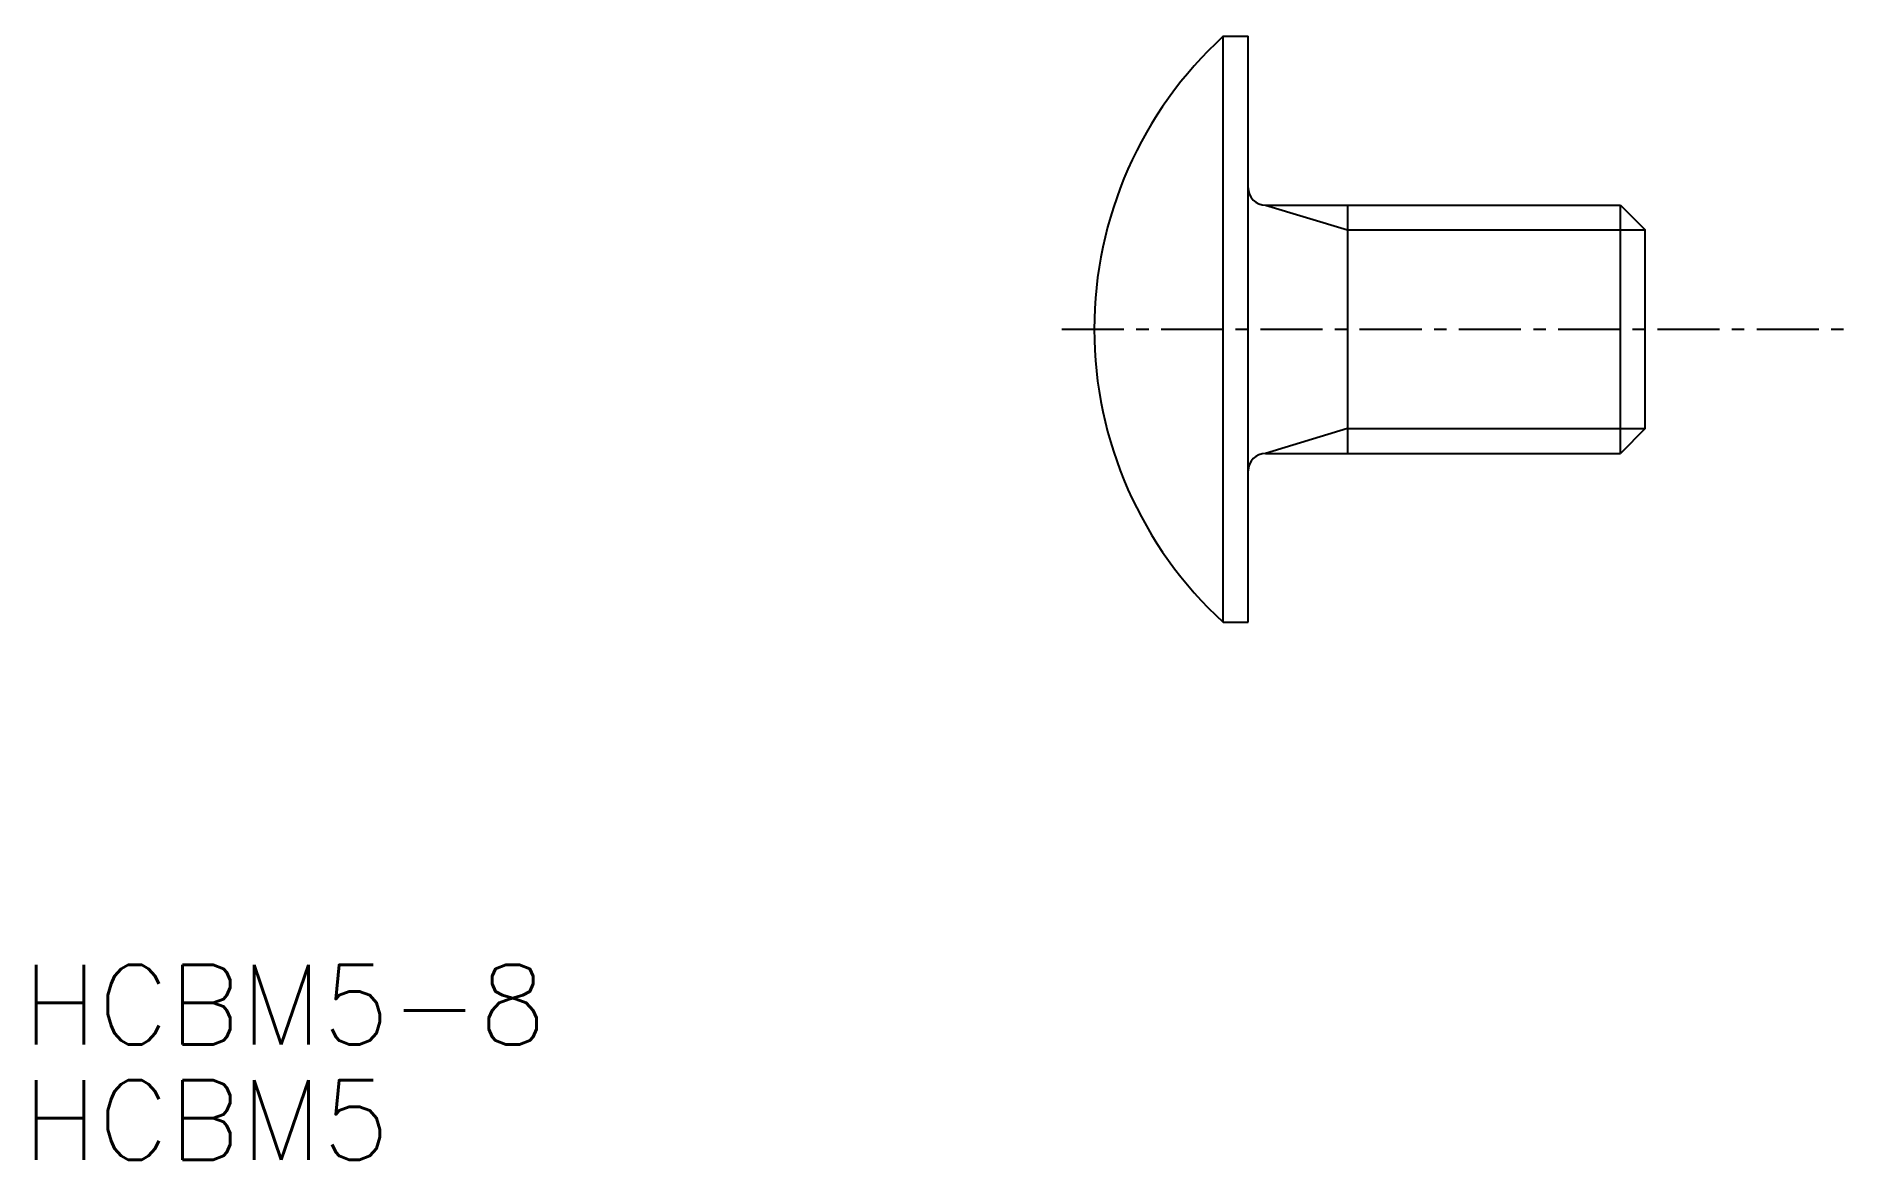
# Model space of a CAD drawing. Extents: x -24.4 to 12, y -16.7 to 5.9.
import ezdxf

# ---------------------------------------------------------------- set-up
doc = ezdxf.new("R2010")
doc.units = 0
doc.linetypes.add('CENTER', pattern=[2, 1.25, -0.25, 0.25, -0.25])
doc.layers.get('0').update_dxf_attribs({"linetype": 'CONTINUOUS'})
doc.layers.add('CENTER', color=1, linetype='CENTER')
doc.styles.get("Standard").update_dxf_attribs({"font": 'txt.shx', "bigfont": 'bigfont.shx'})

msp = doc.modelspace()

# ---------------------------------------------------------------- linework, layer by layer
at = {"color": 7, "linetype": 'CONTINUOUS'}
for p, q in [((-0.5, -5.9), (-0.5, 5.9)), ((-0.5, 5.9), (0, 5.9)), ((0, -5.9), (0, 5.9)), ((0.35, 2.5), (7.5, 2.5)), ((2, 2.5), (2, -2.5)), ((7.5, 2.5), (8, 2)), ((8, -2), (8, 2)), ((8, -2), (7.5, -2.5)), ((0.35, -2.5), (7.5, -2.5)), ((-0.5, -5.9), (0, -5.9))]:
    msp.add_line(p, q, dxfattribs=at)
at = {"color": 3, "linetype": 'CONTINUOUS'}
for p, q in [((0.35, 2.5), (2, 2)), ((7.5, -2.5), (7.5, 2.5)), ((2, 2), (8, 2)), ((2, -2), (0.35, -2.5)), ((2, -2), (8, -2))]:
    msp.add_line(p, q, dxfattribs=at)
at = {"color": 7, "linetype": 'CONTINUOUS'}
for centre, radius, start, end in [((4.894, 0), 7.994, 132.4359, 227.5641), ((0.35, 2.85), 0.35, 180, 270), ((0.35, -2.85), 0.35, 90, 180)]:
    msp.add_arc(centre, radius, start, end, dxfattribs=at)
at = {"layer": 'CENTER', "color": 1, "linetype": 'CENTER'}
msp.add_line((-3.753, 0), (12.042, 0), dxfattribs=at)

# ---------------------------------------------------------------- texts
at = {"color": 7, "linetype": 'CONTINUOUS'}
for s, p in [('HCBM5-8', (-24.692, -14.398)), ('HCBM5', (-24.692, -16.72))]:
    msp.add_text(s, height=1.6, dxfattribs=at).set_placement(p)

doc.saveas('drawing.dxf')
